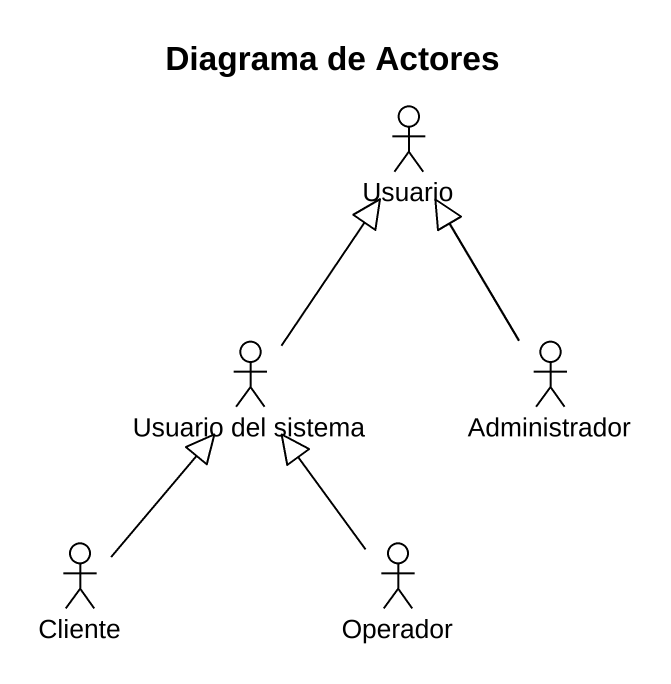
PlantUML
@startuml
title Diagrama de Actores
actor Usuario
actor "Usuario del sistema" as Usuario_del_sistema
actor Administrador
actor Cliente
actor Operador
Usuario_del_sistema -up-|> Usuario
Administrador -up-|> Usuario
Cliente -up-|> Usuario_del_sistema
Operador -up-|> Usuario_del_sistema
@enduml
